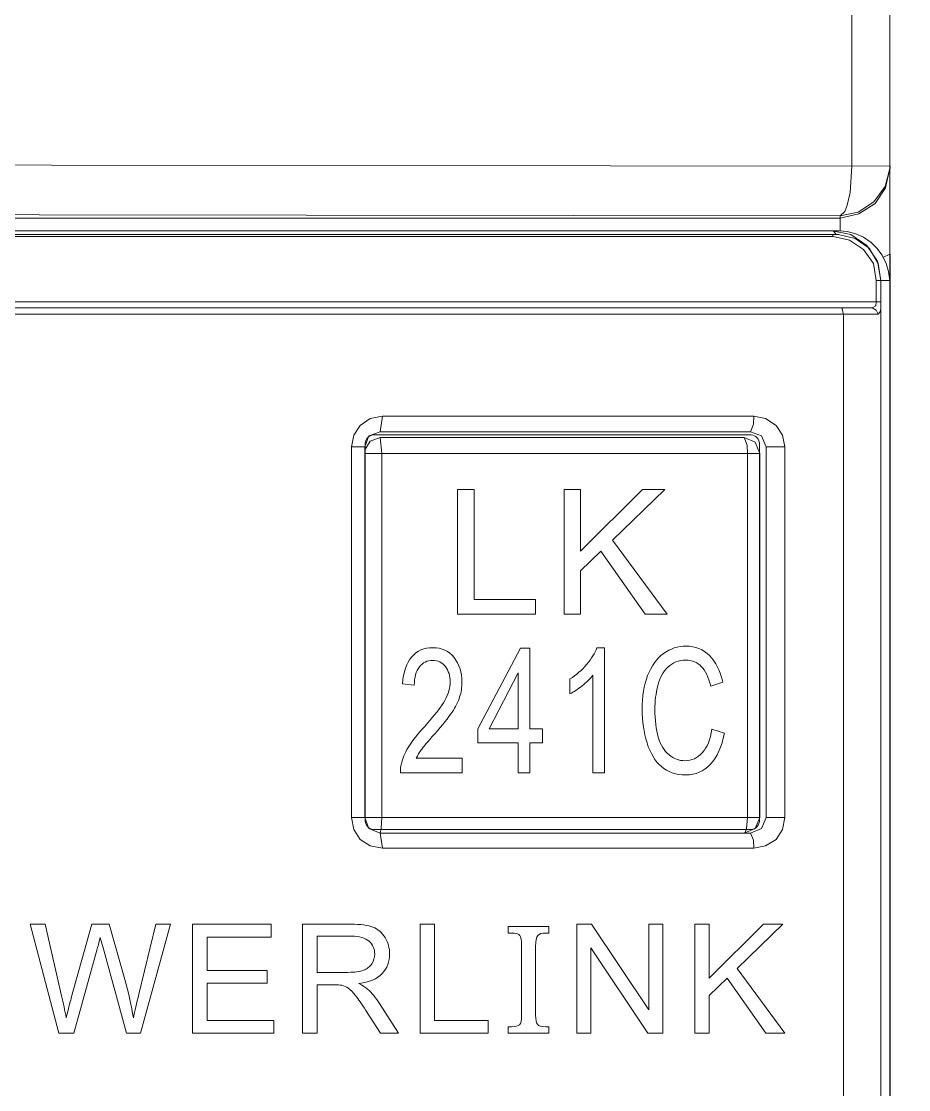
# Model space of a CAD drawing. Header units: millimetres. Extents: x 33157 to 59611, y -29750 to 1750.
# Drawn here: x 53969.92 to 53984.31, y -3122.74 to -3105.41 of the extents above; entities that cross this region are included whole.
import ezdxf

# ---------------------------------------------------------------- set-up
doc = ezdxf.new("R2010")
doc.units = ezdxf.units.MM
doc.layers.get('0').update_dxf_attribs({"lineweight": 18})

msp = doc.modelspace()

# ---------------------------------------------------------------- linework, layer by layer
at = {"lineweight": 9}
for p, q in [((53983.392, -3043.278), (53983.392, -3107.761)), ((53984.007, -3043.278), (53984.007, -3170.694)), ((53984.007, -3107.761), (53984.007, -3107.799)), ((53984.016, -3107.761), (53984.016, -3107.799)), ((53983.203, -3108.564), (53983.203, -3108.81)), ((53984.016, -3109.188), (53984.016, -3168.464)), ((53983.789, -3109.613), (53983.789, -3109.963)), ((53983.865, -3109.613), (53983.865, -3170.429)), ((53984.007, -3109.613), (53984.007, -3167.906)), ((53983.26, -3110.161), (53983.26, -3170.429)), ((53975.275, -3112.316), (53975.275, -3118.325)), ((53975.493, -3112.316), (53975.493, -3118.325)), ((53982.003, -3112.316), (53982.003, -3118.325)), ((53982.306, -3112.316), (53982.306, -3118.325)), ((53975.767, -3112.42), (53975.767, -3118.325)), ((53981.701, -3112.42), (53981.701, -3118.325)), ((53981.899, -3112.42), (53981.899, -3118.325))]:
    msp.add_line(p, q, dxfattribs=at)
msp.add_lwpolyline([(53984.007, -3170.487), (53992.5, -3170.487), (53992.5, -3047.493), (53984.007, -3047.493)], close=True, dxfattribs=at)
for points in [[(53965.873, -3107.742), (53965.873, -3107.742), (53984.007, -3107.761), (53984.007, -3107.761)], [(53983.203, -3108.564), (53983.203, -3108.564), (53965.873, -3108.545), (53965.873, -3108.545)], [(53983.203, -3108.602), (53983.203, -3108.602), (53952.247, -3108.602), (53952.247, -3108.602)], [(53948.581, -3108.81), (53948.581, -3108.81), (53983.185, -3108.81), (53983.185, -3108.81)], [(53948.666, -3108.867), (53948.666, -3108.867), (53983.081, -3108.867), (53983.081, -3108.867)], [(53983.1, -3108.819), (53983.1, -3108.819), (53983.071, -3108.81), (53983.071, -3108.81)], [(53983.081, -3108.867), (53983.081, -3108.867), (53983.109, -3108.867), (53983.109, -3108.867)], [(53983.09, -3108.904), (53983.09, -3108.904), (53983.081, -3108.867), (53983.081, -3108.867)], [(53983.137, -3108.867), (53983.137, -3108.867), (53983.1, -3108.819), (53983.1, -3108.819)], [(53983.109, -3108.867), (53983.109, -3108.867), (53983.137, -3108.867), (53983.137, -3108.867)], [(53983.175, -3108.867), (53983.175, -3108.867), (53983.137, -3108.867), (53983.137, -3108.867)], [(53983.09, -3108.904), (53983.09, -3108.904), (53948.656, -3108.904), (53948.656, -3108.904)], [(53983.893, -3109.245), (53983.893, -3109.245), (53984.007, -3109.188), (53984.007, -3109.188)], [(53983.789, -3109.613), (53983.789, -3109.613), (53984.007, -3109.613), (53984.007, -3109.613)], [(53947.948, -3109.963), (53947.948, -3109.963), (53983.865, -3109.963), (53983.865, -3109.963)], [(53948.023, -3110.057), (53948.023, -3110.057), (53983.723, -3110.057), (53983.723, -3110.057)], [(53983.232, -3110.057), (53983.232, -3110.057), (53983.26, -3110.161), (53983.26, -3110.161)], [(53947.929, -3110.161), (53947.929, -3110.161), (53983.818, -3110.161), (53983.818, -3110.161)], [(53975.776, -3111.815), (53975.776, -3111.815), (53975.738, -3112.07), (53975.738, -3112.07)], [(53975.776, -3111.815), (53975.776, -3111.815), (53981.805, -3111.815), (53981.805, -3111.815)], [(53975.738, -3112.07), (53975.738, -3112.07), (53981.748, -3112.07), (53981.748, -3112.07)], [(53981.644, -3112.164), (53981.644, -3112.164), (53975.738, -3112.164), (53975.738, -3112.164)], [(53975.767, -3112.42), (53975.767, -3112.42), (53975.738, -3112.164), (53975.738, -3112.164)], [(53975.275, -3112.316), (53975.275, -3112.316), (53975.493, -3112.316), (53975.493, -3112.316)], [(53982.306, -3112.316), (53982.306, -3112.316), (53982.003, -3112.316), (53982.003, -3112.316)], [(53975.493, -3112.42), (53975.493, -3112.42), (53981.899, -3112.42), (53981.899, -3112.42)], [(53975.275, -3118.325), (53975.275, -3118.325), (53975.493, -3118.325), (53975.493, -3118.325)], [(53975.493, -3118.325), (53975.493, -3118.325), (53981.899, -3118.325), (53981.899, -3118.325)], [(53975.767, -3118.325), (53975.767, -3118.325), (53975.757, -3118.505), (53975.757, -3118.505)], [(53981.701, -3118.325), (53981.701, -3118.325), (53981.682, -3118.505), (53981.682, -3118.505)], [(53982.306, -3118.325), (53982.306, -3118.325), (53982.003, -3118.325), (53982.003, -3118.325)], [(53981.748, -3118.581), (53981.748, -3118.581), (53975.738, -3118.581), (53975.738, -3118.581)], [(53975.738, -3118.581), (53975.738, -3118.581), (53981.644, -3118.581), (53981.644, -3118.581)], [(53975.757, -3118.505), (53975.757, -3118.505), (53975.738, -3118.581), (53975.738, -3118.581)], [(53975.776, -3118.826), (53975.776, -3118.826), (53975.738, -3118.581), (53975.738, -3118.581)], [(53981.663, -3118.571), (53981.663, -3118.571), (53981.644, -3118.581), (53981.644, -3118.581)], [(53981.682, -3118.505), (53981.682, -3118.505), (53981.663, -3118.571), (53981.663, -3118.571)], [(53981.805, -3118.826), (53981.805, -3118.826), (53975.776, -3118.826), (53975.776, -3118.826)], [(53981.805, -3118.826), (53981.805, -3118.826), (53975.776, -3118.826), (53975.776, -3118.826)]]:
    msp.add_open_spline(points, degree=3, dxfattribs=at)
for points, knots in [([(53983.203, -3108.602), (53983.203, -3108.602), (53983.506, -3108.536), (53983.506, -3108.536), (53983.506, -3108.536), (53983.77, -3108.366), (53983.77, -3108.366), (53983.77, -3108.366), (53983.94, -3108.111), (53983.94, -3108.111), (53983.94, -3108.111), (53984.007, -3107.799), (53984.007, -3107.799)], [0, 0, 0, 0, 153886.768024, 153886.768024, 153886.768024, 307773.536047, 307773.536047, 307773.536047, 461660.304071, 461660.304071, 461660.304071, 615547.072094, 615547.072094, 615547.072094, 615547.072094]), ([(53983.203, -3108.564), (53983.203, -3108.564), (53983.496, -3108.507), (53983.496, -3108.507), (53983.496, -3108.507), (53983.752, -3108.337), (53983.752, -3108.337), (53983.752, -3108.337), (53983.931, -3108.092), (53983.931, -3108.092), (53983.931, -3108.092), (53984.007, -3107.799), (53984.007, -3107.799)], [0, 0, 0, 0, 153886.71533, 153886.71533, 153886.71533, 307773.430661, 307773.430661, 307773.430661, 461660.145991, 461660.145991, 461660.145991, 615546.861322, 615546.861322, 615546.861322, 615546.861322]), ([(53983.392, -3107.761), (53983.392, -3107.761), (53983.364, -3108.186), (53983.364, -3108.186), (53983.364, -3108.186), (53983.317, -3108.394), (53983.317, -3108.394), (53983.317, -3108.394), (53983.279, -3108.498), (53983.279, -3108.498), (53983.279, -3108.498), (53983.203, -3108.564), (53983.203, -3108.564)], [0, 0, 0, 0, 153885.559858, 153885.559858, 153885.559858, 307771.119715, 307771.119715, 307771.119715, 461656.679573, 461656.679573, 461656.679573, 615542.23943, 615542.23943, 615542.23943, 615542.23943]), ([(53983.865, -3109.613), (53983.865, -3109.613), (53983.808, -3109.301), (53983.808, -3109.301), (53983.808, -3109.301), (53983.638, -3109.046), (53983.638, -3109.046), (53983.638, -3109.046), (53983.374, -3108.867), (53983.374, -3108.867), (53983.374, -3108.867), (53983.071, -3108.81), (53983.071, -3108.81)], [0, 0, 0, 0, 153887.811642, 153887.811642, 153887.811642, 307775.623284, 307775.623284, 307775.623284, 461663.434927, 461663.434927, 461663.434927, 615551.246569, 615551.246569, 615551.246569, 615551.246569]), ([(53983.175, -3108.867), (53983.175, -3108.867), (53983.449, -3108.933), (53983.449, -3108.933), (53983.449, -3108.933), (53983.676, -3109.093), (53983.676, -3109.093), (53983.676, -3109.093), (53983.818, -3109.339), (53983.818, -3109.339), (53983.818, -3109.339), (53983.865, -3109.613), (53983.865, -3109.613)], [0, 0, 0, 0, 153887.575957, 153887.575957, 153887.575957, 307775.151914, 307775.151914, 307775.151914, 461662.727872, 461662.727872, 461662.727872, 615550.303829, 615550.303829, 615550.303829, 615550.303829]), ([(53984.007, -3109.613), (53984.007, -3109.613), (53983.988, -3109.471), (53983.988, -3109.471), (53983.988, -3109.471), (53983.95, -3109.339), (53983.95, -3109.339), (53983.95, -3109.339), (53983.884, -3109.207), (53983.884, -3109.207), (53983.884, -3109.207), (53983.799, -3109.093), (53983.799, -3109.093), (53983.799, -3109.093), (53983.704, -3108.999), (53983.704, -3108.999), (53983.704, -3108.999), (53983.581, -3108.914), (53983.581, -3108.914), (53983.581, -3108.914), (53983.459, -3108.857), (53983.459, -3108.857), (53983.459, -3108.857), (53983.317, -3108.819), (53983.317, -3108.819), (53983.317, -3108.819), (53983.185, -3108.81), (53983.185, -3108.81)], [0, 0, 0, 0, 142790.803499, 142790.803499, 142790.803499, 285581.606998, 285581.606998, 285581.606998, 428372.410497, 428372.410497, 428372.410497, 571163.213996, 571163.213996, 571163.213996, 713954.017495, 713954.017495, 713954.017495, 856744.820994, 856744.820994, 856744.820994, 999535.624493, 999535.624493, 999535.624493, 1142326.427992, 1142326.427992, 1142326.427992, 1285117.231491, 1285117.231491, 1285117.231491, 1285117.231491]), ([(53983.789, -3109.613), (53983.789, -3109.613), (53983.742, -3109.339), (53983.742, -3109.339), (53983.742, -3109.339), (53983.581, -3109.112), (53983.581, -3109.112), (53983.581, -3109.112), (53983.355, -3108.961), (53983.355, -3108.961), (53983.355, -3108.961), (53983.09, -3108.904), (53983.09, -3108.904)], [0, 0, 0, 0, 153887.82809, 153887.82809, 153887.82809, 307775.65618, 307775.65618, 307775.65618, 461663.48427, 461663.48427, 461663.48427, 615551.31236, 615551.31236, 615551.31236, 615551.31236]), ([(53983.723, -3110.057), (53983.723, -3110.057), (53983.78, -3110.029), (53983.78, -3110.029), (53983.78, -3110.029), (53983.789, -3109.963), (53983.789, -3109.963)], [0, 0, 0, 0, 173549.033401, 173549.033401, 173549.033401, 347098.066801, 347098.066801, 347098.066801, 347098.066801]), ([(53983.723, -3110.057), (53983.723, -3110.057), (53983.789, -3110.095), (53983.789, -3110.095), (53983.789, -3110.095), (53983.818, -3110.161), (53983.818, -3110.161)], [0, 0, 0, 0, 173549.16034, 173549.16034, 173549.16034, 347098.32068, 347098.32068, 347098.32068, 347098.32068]), ([(53983.818, -3110.161), (53983.818, -3110.161), (53983.855, -3110.123), (53983.855, -3110.123), (53983.855, -3110.123), (53983.865, -3110.076), (53983.865, -3110.076), (53983.865, -3110.076), (53983.865, -3109.963), (53983.865, -3109.963)], [0, 0, 0, 0, 159915.575325, 159915.575325, 159915.575325, 319831.150649, 319831.150649, 319831.150649, 479746.725974, 479746.725974, 479746.725974, 479746.725974]), ([(53975.275, -3112.316), (53975.275, -3112.316), (53975.313, -3112.127), (53975.313, -3112.127), (53975.313, -3112.127), (53975.417, -3111.966), (53975.417, -3111.966), (53975.417, -3111.966), (53975.578, -3111.853), (53975.578, -3111.853), (53975.578, -3111.853), (53975.776, -3111.815), (53975.776, -3111.815)], [0, 0, 0, 0, 153869.65289, 153869.65289, 153869.65289, 307739.305779, 307739.305779, 307739.305779, 461608.958669, 461608.958669, 461608.958669, 615478.611559, 615478.611559, 615478.611559, 615478.611559]), ([(53981.805, -3111.815), (53981.805, -3111.815), (53981.795, -3111.947), (53981.795, -3111.947), (53981.795, -3111.947), (53981.748, -3112.07), (53981.748, -3112.07)], [0, 0, 0, 0, 173545.948819, 173545.948819, 173545.948819, 347091.897638, 347091.897638, 347091.897638, 347091.897638]), ([(53981.805, -3111.815), (53981.805, -3111.815), (53981.994, -3111.853), (53981.994, -3111.853), (53981.994, -3111.853), (53982.164, -3111.966), (53982.164, -3111.966), (53982.164, -3111.966), (53982.268, -3112.127), (53982.268, -3112.127), (53982.268, -3112.127), (53982.306, -3112.316), (53982.306, -3112.316)], [0, 0, 0, 0, 153887.936972, 153887.936972, 153887.936972, 307775.873943, 307775.873943, 307775.873943, 461663.810915, 461663.810915, 461663.810915, 615551.747887, 615551.747887, 615551.747887, 615551.747887]), ([(53975.738, -3112.07), (53975.738, -3112.07), (53975.559, -3112.136), (53975.559, -3112.136), (53975.559, -3112.136), (53975.493, -3112.316), (53975.493, -3112.316)], [0, 0, 0, 0, 173526.905329, 173526.905329, 173526.905329, 347053.810657, 347053.810657, 347053.810657, 347053.810657]), ([(53975.738, -3112.164), (53975.738, -3112.164), (53975.578, -3112.221), (53975.578, -3112.221), (53975.578, -3112.221), (53975.493, -3112.363), (53975.493, -3112.363)], [0, 0, 0, 0, 173527.10242, 173527.10242, 173527.10242, 347054.20484, 347054.20484, 347054.20484, 347054.20484]), ([(53981.899, -3112.42), (53981.899, -3112.42), (53981.824, -3112.24), (53981.824, -3112.24), (53981.824, -3112.24), (53981.644, -3112.164), (53981.644, -3112.164)], [0, 0, 0, 0, 173546.529439, 173546.529439, 173546.529439, 347093.058879, 347093.058879, 347093.058879, 347093.058879]), ([(53981.701, -3112.42), (53981.701, -3112.42), (53981.692, -3112.287), (53981.692, -3112.287), (53981.692, -3112.287), (53981.644, -3112.164), (53981.644, -3112.164)], [0, 0, 0, 0, 173546.291655, 173546.291655, 173546.291655, 347092.58331, 347092.58331, 347092.58331, 347092.58331]), ([(53982.003, -3112.316), (53982.003, -3112.316), (53981.928, -3112.136), (53981.928, -3112.136), (53981.928, -3112.136), (53981.748, -3112.07), (53981.748, -3112.07)], [0, 0, 0, 0, 173546.680956, 173546.680956, 173546.680956, 347093.361912, 347093.361912, 347093.361912, 347093.361912]), ([(53975.776, -3118.826), (53975.776, -3118.826), (53975.578, -3118.788), (53975.578, -3118.788), (53975.578, -3118.788), (53975.417, -3118.684), (53975.417, -3118.684), (53975.417, -3118.684), (53975.313, -3118.524), (53975.313, -3118.524), (53975.313, -3118.524), (53975.275, -3118.325), (53975.275, -3118.325)], [0, 0, 0, 0, 153879.72709, 153879.72709, 153879.72709, 307759.45418, 307759.45418, 307759.45418, 461639.181271, 461639.181271, 461639.181271, 615518.908361, 615518.908361, 615518.908361, 615518.908361]), ([(53975.493, -3118.325), (53975.493, -3118.325), (53975.559, -3118.505), (53975.559, -3118.505), (53975.559, -3118.505), (53975.738, -3118.581), (53975.738, -3118.581)], [0, 0, 0, 0, 173537.568579, 173537.568579, 173537.568579, 347075.137157, 347075.137157, 347075.137157, 347075.137157]), ([(53981.644, -3118.581), (53981.644, -3118.581), (53981.824, -3118.505), (53981.824, -3118.505), (53981.824, -3118.505), (53981.899, -3118.325), (53981.899, -3118.325)], [0, 0, 0, 0, 173557.023983, 173557.023983, 173557.023983, 347114.047967, 347114.047967, 347114.047967, 347114.047967]), ([(53981.748, -3118.581), (53981.748, -3118.581), (53981.928, -3118.505), (53981.928, -3118.505), (53981.928, -3118.505), (53982.003, -3118.325), (53982.003, -3118.325)], [0, 0, 0, 0, 173557.348085, 173557.348085, 173557.348085, 347114.696171, 347114.696171, 347114.696171, 347114.696171]), ([(53982.306, -3118.325), (53982.306, -3118.325), (53982.268, -3118.524), (53982.268, -3118.524), (53982.268, -3118.524), (53982.164, -3118.684), (53982.164, -3118.684), (53982.164, -3118.684), (53981.994, -3118.788), (53981.994, -3118.788), (53981.994, -3118.788), (53981.805, -3118.826), (53981.805, -3118.826)], [0, 0, 0, 0, 153898.018252, 153898.018252, 153898.018252, 307796.036503, 307796.036503, 307796.036503, 461694.054755, 461694.054755, 461694.054755, 615592.073007, 615592.073007, 615592.073007, 615592.073007]), ([(53981.805, -3118.826), (53981.805, -3118.826), (53981.795, -3118.694), (53981.795, -3118.694), (53981.795, -3118.694), (53981.748, -3118.581), (53981.748, -3118.581)], [0, 0, 0, 0, 173557.410301, 173557.410301, 173557.410301, 347114.820603, 347114.820603, 347114.820603, 347114.820603])]:
    msp.add_open_spline(points, degree=3, knots=knots, dxfattribs=at)
for points, knots in [([(53975.633, -3112.121), (53975.633, -3112.121), (53981.759, -3112.121), (53981.759, -3112.121), (53981.834, -3112.121), (53981.896, -3112.192), (53981.896, -3112.28), (53981.896, -3112.28), (53981.896, -3118.361), (53981.896, -3118.361), (53981.896, -3118.449), (53981.834, -3118.521), (53981.759, -3118.521), (53981.759, -3118.521), (53975.633, -3118.521), (53975.633, -3118.521), (53975.558, -3118.521), (53975.496, -3118.449), (53975.496, -3118.361), (53975.496, -3118.361), (53975.496, -3112.28), (53975.496, -3112.28), (53975.496, -3112.192), (53975.558, -3112.121), (53975.633, -3112.121)], [0, 0, 0, 0, 144043.67161, 144043.67161, 144043.67161, 288087.34322, 288087.34322, 288087.34322, 432131.014829, 432131.014829, 432131.014829, 576174.686439, 576174.686439, 576174.686439, 720218.358049, 720218.358049, 720218.358049, 864262.029659, 864262.029659, 864262.029659, 1008305.701269, 1008305.701269, 1008305.701269, 1152349.372878, 1152349.372878, 1152349.372878, 1152349.372878]), ([(53976.997, -3115.027), (53976.997, -3115.027), (53976.997, -3113.006), (53976.997, -3113.006), (53976.997, -3113.006), (53977.266, -3113.006), (53977.266, -3113.006), (53977.266, -3113.006), (53977.266, -3114.79), (53977.266, -3114.79), (53977.266, -3114.79), (53978.259, -3114.79), (53978.259, -3114.79), (53978.259, -3114.79), (53978.259, -3115.027), (53978.259, -3115.027), (53978.259, -3115.027), (53976.997, -3115.027), (53976.997, -3115.027)], [0, 0, 0, 0, 147322.387958, 147322.387958, 147322.387958, 294644.775916, 294644.775916, 294644.775916, 441967.163873, 441967.163873, 441967.163873, 589289.551831, 589289.551831, 589289.551831, 736611.939789, 736611.939789, 736611.939789, 883934.327747, 883934.327747, 883934.327747, 883934.327747]), ([(53978.724, -3115.027), (53978.724, -3115.027), (53978.724, -3113.006), (53978.724, -3113.006), (53978.724, -3113.006), (53978.992, -3113.006), (53978.992, -3113.006), (53978.992, -3113.006), (53978.992, -3114.008), (53978.992, -3114.008), (53978.992, -3114.008), (53979.996, -3113.006), (53979.996, -3113.006), (53979.996, -3113.006), (53980.358, -3113.006), (53980.358, -3113.006), (53980.358, -3113.006), (53979.51, -3113.826), (53979.51, -3113.826), (53979.51, -3113.826), (53980.395, -3115.027), (53980.395, -3115.027), (53980.395, -3115.027), (53980.042, -3115.027), (53980.042, -3115.027), (53980.042, -3115.027), (53979.323, -3114.007), (53979.323, -3114.007), (53979.323, -3114.007), (53978.992, -3114.327), (53978.992, -3114.327), (53978.992, -3114.327), (53978.992, -3115.027), (53978.992, -3115.027), (53978.992, -3115.027), (53978.724, -3115.027), (53978.724, -3115.027)], [0, 0, 0, 0, 140772.494865, 140772.494865, 140772.494865, 281544.989731, 281544.989731, 281544.989731, 422317.484596, 422317.484596, 422317.484596, 563089.979462, 563089.979462, 563089.979462, 703862.474327, 703862.474327, 703862.474327, 844634.969192, 844634.969192, 844634.969192, 985407.464058, 985407.464058, 985407.464058, 1126179.958923, 1126179.958923, 1126179.958923, 1266952.453789, 1266952.453789, 1266952.453789, 1407724.948654, 1407724.948654, 1407724.948654, 1548497.443519, 1548497.443519, 1548497.443519, 1689269.938385, 1689269.938385, 1689269.938385, 1689269.938385]), ([(53979.378, -3117.601), (53979.378, -3117.601), (53979.192, -3117.601), (53979.192, -3117.601), (53979.192, -3117.601), (53979.192, -3116.019), (53979.192, -3116.019), (53979.147, -3116.077), (53979.088, -3116.134), (53979.016, -3116.191), (53978.943, -3116.248), (53978.878, -3116.29), (53978.82, -3116.319), (53978.82, -3116.319), (53978.82, -3116.079), (53978.82, -3116.079), (53978.924, -3116.014), (53979.015, -3115.935), (53979.093, -3115.842), (53979.17, -3115.749), (53979.226, -3115.659), (53979.258, -3115.572), (53979.258, -3115.572), (53979.378, -3115.572), (53979.378, -3115.572), (53979.378, -3115.572), (53979.378, -3117.601), (53979.378, -3117.601)], [0, 0, 0, 0, 142786.493151, 142786.493151, 142786.493151, 285572.986303, 285572.986303, 285572.986303, 428359.479454, 428359.479454, 428359.479454, 571145.972605, 571145.972605, 571145.972605, 713932.465756, 713932.465756, 713932.465756, 856718.958908, 856718.958908, 856718.958908, 999505.452059, 999505.452059, 999505.452059, 1142291.94521, 1142291.94521, 1142291.94521, 1285078.438362, 1285078.438362, 1285078.438362, 1285078.438362]), ([(53977.07, -3117.364), (53977.07, -3117.364), (53977.07, -3117.601), (53977.07, -3117.601), (53977.07, -3117.601), (53976.068, -3117.601), (53976.068, -3117.601), (53976.067, -3117.541), (53976.074, -3117.484), (53976.09, -3117.428), (53976.116, -3117.337), (53976.157, -3117.248), (53976.214, -3117.16), (53976.27, -3117.072), (53976.351, -3116.97), (53976.457, -3116.855), (53976.62, -3116.675), (53976.732, -3116.532), (53976.79, -3116.427), (53976.848, -3116.321), (53976.877, -3116.222), (53976.877, -3116.128), (53976.877, -3116.029), (53976.851, -3115.947), (53976.798, -3115.879), (53976.745, -3115.812), (53976.676, -3115.778), (53976.592, -3115.778), (53976.502, -3115.778), (53976.43, -3115.813), (53976.376, -3115.885), (53976.322, -3115.956), (53976.295, -3116.055), (53976.294, -3116.181), (53976.294, -3116.181), (53976.104, -3116.156), (53976.104, -3116.156), (53976.117, -3115.966), (53976.167, -3115.821), (53976.252, -3115.721), (53976.337, -3115.622), (53976.452, -3115.572), (53976.596, -3115.572), (53976.741, -3115.572), (53976.856, -3115.625), (53976.94, -3115.733), (53977.025, -3115.841), (53977.068, -3115.974), (53977.068, -3116.133), (53977.068, -3116.214), (53977.055, -3116.294), (53977.03, -3116.372), (53977.006, -3116.45), (53976.964, -3116.533), (53976.907, -3116.619), (53976.849, -3116.705), (53976.754, -3116.824), (53976.621, -3116.975), (53976.509, -3117.1), (53976.437, -3117.185), (53976.406, -3117.229), (53976.374, -3117.274), (53976.348, -3117.319), (53976.327, -3117.364), (53976.327, -3117.364), (53977.07, -3117.364), (53977.07, -3117.364)], [0, 0, 0, 0, 137792.331832, 137792.331832, 137792.331832, 275584.663664, 275584.663664, 275584.663664, 413376.995496, 413376.995496, 413376.995496, 551169.327328, 551169.327328, 551169.327328, 688961.65916, 688961.65916, 688961.65916, 826753.990992, 826753.990992, 826753.990992, 964546.322824, 964546.322824, 964546.322824, 1102338.654656, 1102338.654656, 1102338.654656, 1240130.986489, 1240130.986489, 1240130.986489, 1377923.318321, 1377923.318321, 1377923.318321, 1515715.650153, 1515715.650153, 1515715.650153, 1653507.981985, 1653507.981985, 1653507.981985, 1791300.313817, 1791300.313817, 1791300.313817, 1929092.645649, 1929092.645649, 1929092.645649, 2066884.977481, 2066884.977481, 2066884.977481, 2204677.309313, 2204677.309313, 2204677.309313, 2342469.641145, 2342469.641145, 2342469.641145, 2480261.972977, 2480261.972977, 2480261.972977, 2618054.304809, 2618054.304809, 2618054.304809, 2755846.636641, 2755846.636641, 2755846.636641, 2893638.968473, 2893638.968473, 2893638.968473, 3031431.300305, 3031431.300305, 3031431.300305, 3031431.300305]), ([(53977.982, -3117.601), (53977.982, -3117.601), (53977.982, -3117.118), (53977.982, -3117.118), (53977.982, -3117.118), (53977.325, -3117.118), (53977.325, -3117.118), (53977.325, -3117.118), (53977.325, -3116.89), (53977.325, -3116.89), (53977.325, -3116.89), (53978.016, -3115.58), (53978.016, -3115.58), (53978.016, -3115.58), (53978.168, -3115.58), (53978.168, -3115.58), (53978.168, -3115.58), (53978.168, -3116.89), (53978.168, -3116.89), (53978.168, -3116.89), (53978.373, -3116.89), (53978.373, -3116.89), (53978.373, -3116.89), (53978.373, -3117.118), (53978.373, -3117.118), (53978.373, -3117.118), (53978.168, -3117.118), (53978.168, -3117.118), (53978.168, -3117.118), (53978.168, -3117.601), (53978.168, -3117.601), (53978.168, -3117.601), (53977.982, -3117.601), (53977.982, -3117.601)], [0, 0, 0, 0, 141226.554711, 141226.554711, 141226.554711, 282453.109421, 282453.109421, 282453.109421, 423679.664132, 423679.664132, 423679.664132, 564906.218843, 564906.218843, 564906.218843, 706132.773553, 706132.773553, 706132.773553, 847359.328264, 847359.328264, 847359.328264, 988585.882975, 988585.882975, 988585.882975, 1129812.437685, 1129812.437685, 1129812.437685, 1271038.992396, 1271038.992396, 1271038.992396, 1412265.547107, 1412265.547107, 1412265.547107, 1553492.101818, 1553492.101818, 1553492.101818, 1553492.101818]), ([(53981.124, -3116.892), (53981.124, -3116.892), (53981.325, -3116.96), (53981.325, -3116.96), (53981.283, -3117.179), (53981.208, -3117.346), (53981.099, -3117.462), (53980.99, -3117.577), (53980.857, -3117.635), (53980.7, -3117.635), (53980.537, -3117.635), (53980.405, -3117.591), (53980.303, -3117.502), (53980.2, -3117.413), (53980.123, -3117.285), (53980.07, -3117.117), (53980.017, -3116.948), (53979.99, -3116.768), (53979.99, -3116.575), (53979.99, -3116.365), (53980.02, -3116.182), (53980.08, -3116.025), (53980.14, -3115.868), (53980.226, -3115.749), (53980.337, -3115.668), (53980.448, -3115.587), (53980.57, -3115.546), (53980.703, -3115.546), (53980.854, -3115.546), (53980.982, -3115.598), (53981.084, -3115.701), (53981.187, -3115.804), (53981.259, -3115.948), (53981.3, -3116.134), (53981.3, -3116.134), (53981.103, -3116.196), (53981.103, -3116.196), (53981.068, -3116.05), (53981.017, -3115.942), (53980.951, -3115.876), (53980.884, -3115.808), (53980.8, -3115.775), (53980.699, -3115.775), (53980.584, -3115.775), (53980.486, -3115.812), (53980.409, -3115.886), (53980.331, -3115.961), (53980.276, -3116.061), (53980.245, -3116.186), (53980.213, -3116.312), (53980.197, -3116.441), (53980.197, -3116.574), (53980.197, -3116.746), (53980.216, -3116.896), (53980.253, -3117.024), (53980.29, -3117.152), (53980.348, -3117.248), (53980.427, -3117.311), (53980.506, -3117.375), (53980.591, -3117.406), (53980.683, -3117.406), (53980.795, -3117.406), (53980.89, -3117.363), (53980.967, -3117.277), (53981.045, -3117.19), (53981.097, -3117.062), (53981.124, -3116.892)], [0, 0, 0, 0, 137801.980729, 137801.980729, 137801.980729, 275603.961458, 275603.961458, 275603.961458, 413405.942186, 413405.942186, 413405.942186, 551207.922915, 551207.922915, 551207.922915, 689009.903644, 689009.903644, 689009.903644, 826811.884373, 826811.884373, 826811.884373, 964613.865101, 964613.865101, 964613.865101, 1102415.84583, 1102415.84583, 1102415.84583, 1240217.826559, 1240217.826559, 1240217.826559, 1378019.807288, 1378019.807288, 1378019.807288, 1515821.788016, 1515821.788016, 1515821.788016, 1653623.768745, 1653623.768745, 1653623.768745, 1791425.749474, 1791425.749474, 1791425.749474, 1929227.730203, 1929227.730203, 1929227.730203, 2067029.710931, 2067029.710931, 2067029.710931, 2204831.69166, 2204831.69166, 2204831.69166, 2342633.672389, 2342633.672389, 2342633.672389, 2480435.653118, 2480435.653118, 2480435.653118, 2618237.633846, 2618237.633846, 2618237.633846, 2756039.614575, 2756039.614575, 2756039.614575, 2893841.595304, 2893841.595304, 2893841.595304, 3031643.576033, 3031643.576033, 3031643.576033, 3031643.576033]), ([(53977.982, -3116.89), (53977.982, -3116.89), (53977.982, -3115.98), (53977.982, -3115.98), (53977.982, -3115.98), (53977.508, -3116.89), (53977.508, -3116.89), (53977.508, -3116.89), (53977.982, -3116.89), (53977.982, -3116.89)], [0, 0, 0, 0, 159905.194327, 159905.194327, 159905.194327, 319810.388654, 319810.388654, 319810.388654, 479715.582981, 479715.582981, 479715.582981, 479715.582981]), ([(53974.481, -3121.826), (53974.481, -3121.826), (53974.481, -3120.058), (53974.481, -3120.058), (53974.481, -3120.058), (53975.265, -3120.058), (53975.265, -3120.058), (53975.422, -3120.058), (53975.542, -3120.074), (53975.624, -3120.106), (53975.706, -3120.138), (53975.771, -3120.194), (53975.82, -3120.274), (53975.869, -3120.354), (53975.894, -3120.443), (53975.894, -3120.54), (53975.894, -3120.666), (53975.853, -3120.772), (53975.772, -3120.858), (53975.691, -3120.944), (53975.566, -3120.998), (53975.396, -3121.021), (53975.458, -3121.051), (53975.505, -3121.081), (53975.537, -3121.11), (53975.605, -3121.172), (53975.67, -3121.251), (53975.731, -3121.345), (53975.731, -3121.345), (53976.036, -3121.826), (53976.036, -3121.826), (53976.036, -3121.826), (53975.744, -3121.826), (53975.744, -3121.826), (53975.744, -3121.826), (53975.51, -3121.459), (53975.51, -3121.459), (53975.442, -3121.352), (53975.386, -3121.271), (53975.342, -3121.214), (53975.298, -3121.158), (53975.258, -3121.119), (53975.223, -3121.096), (53975.189, -3121.074), (53975.153, -3121.058), (53975.116, -3121.049), (53975.09, -3121.044), (53975.047, -3121.041), (53974.986, -3121.041), (53974.986, -3121.041), (53974.716, -3121.041), (53974.716, -3121.041), (53974.716, -3121.041), (53974.716, -3121.826), (53974.716, -3121.826), (53974.716, -3121.826), (53974.481, -3121.826), (53974.481, -3121.826)], [0, 0, 0, 0, 138275.072004, 138275.072004, 138275.072004, 276550.144008, 276550.144008, 276550.144008, 414825.216012, 414825.216012, 414825.216012, 553100.288016, 553100.288016, 553100.288016, 691375.36002, 691375.36002, 691375.36002, 829650.432024, 829650.432024, 829650.432024, 967925.504028, 967925.504028, 967925.504028, 1106200.576031, 1106200.576031, 1106200.576031, 1244475.648035, 1244475.648035, 1244475.648035, 1382750.720039, 1382750.720039, 1382750.720039, 1521025.792043, 1521025.792043, 1521025.792043, 1659300.864047, 1659300.864047, 1659300.864047, 1797575.936051, 1797575.936051, 1797575.936051, 1935851.008055, 1935851.008055, 1935851.008055, 2074126.080059, 2074126.080059, 2074126.080059, 2212401.152063, 2212401.152063, 2212401.152063, 2350676.224067, 2350676.224067, 2350676.224067, 2488951.296071, 2488951.296071, 2488951.296071, 2627226.368075, 2627226.368075, 2627226.368075, 2627226.368075]), ([(53970.529, -3121.826), (53970.529, -3121.826), (53970.063, -3120.058), (53970.063, -3120.058), (53970.063, -3120.058), (53970.306, -3120.058), (53970.306, -3120.058), (53970.306, -3120.058), (53970.571, -3121.218), (53970.571, -3121.218), (53970.6, -3121.339), (53970.626, -3121.46), (53970.647, -3121.579), (53970.694, -3121.391), (53970.721, -3121.282), (53970.729, -3121.253), (53970.729, -3121.253), (53971.063, -3120.058), (53971.063, -3120.058), (53971.063, -3120.058), (53971.345, -3120.058), (53971.345, -3120.058), (53971.345, -3120.058), (53971.599, -3120.954), (53971.599, -3120.954), (53971.661, -3121.176), (53971.707, -3121.384), (53971.736, -3121.579), (53971.76, -3121.468), (53971.79, -3121.34), (53971.827, -3121.195), (53971.827, -3121.195), (53972.103, -3120.058), (53972.103, -3120.058), (53972.103, -3120.058), (53972.338, -3120.058), (53972.338, -3120.058), (53972.338, -3120.058), (53971.854, -3121.826), (53971.854, -3121.826), (53971.854, -3121.826), (53971.626, -3121.826), (53971.626, -3121.826), (53971.626, -3121.826), (53971.255, -3120.479), (53971.255, -3120.479), (53971.224, -3120.367), (53971.205, -3120.297), (53971.198, -3120.272), (53971.178, -3120.353), (53971.16, -3120.422), (53971.144, -3120.479), (53971.144, -3120.479), (53970.773, -3121.826), (53970.773, -3121.826), (53970.773, -3121.826), (53970.529, -3121.826), (53970.529, -3121.826)], [0, 0, 0, 0, 138262.190123, 138262.190123, 138262.190123, 276524.380246, 276524.380246, 276524.380246, 414786.570369, 414786.570369, 414786.570369, 553048.760491, 553048.760491, 553048.760491, 691310.950614, 691310.950614, 691310.950614, 829573.140737, 829573.140737, 829573.140737, 967835.33086, 967835.33086, 967835.33086, 1106097.520983, 1106097.520983, 1106097.520983, 1244359.711106, 1244359.711106, 1244359.711106, 1382621.901229, 1382621.901229, 1382621.901229, 1520884.091352, 1520884.091352, 1520884.091352, 1659146.281474, 1659146.281474, 1659146.281474, 1797408.471597, 1797408.471597, 1797408.471597, 1935670.66172, 1935670.66172, 1935670.66172, 2073932.851843, 2073932.851843, 2073932.851843, 2212195.041966, 2212195.041966, 2212195.041966, 2350457.232089, 2350457.232089, 2350457.232089, 2488719.422212, 2488719.422212, 2488719.422212, 2626981.612335, 2626981.612335, 2626981.612335, 2626981.612335]), ([(53972.697, -3121.826), (53972.697, -3121.826), (53972.697, -3120.058), (53972.697, -3120.058), (53972.697, -3120.058), (53973.973, -3120.058), (53973.973, -3120.058), (53973.973, -3120.058), (53973.973, -3120.266), (53973.973, -3120.266), (53973.973, -3120.266), (53972.931, -3120.266), (53972.931, -3120.266), (53972.931, -3120.266), (53972.931, -3120.809), (53972.931, -3120.809), (53972.931, -3120.809), (53973.907, -3120.809), (53973.907, -3120.809), (53973.907, -3120.809), (53973.907, -3121.016), (53973.907, -3121.016), (53973.907, -3121.016), (53972.931, -3121.016), (53972.931, -3121.016), (53972.931, -3121.016), (53972.931, -3121.619), (53972.931, -3121.619), (53972.931, -3121.619), (53974.015, -3121.619), (53974.015, -3121.619), (53974.015, -3121.619), (53974.015, -3121.826), (53974.015, -3121.826), (53974.015, -3121.826), (53972.697, -3121.826), (53972.697, -3121.826)], [0, 0, 0, 0, 140766.804557, 140766.804557, 140766.804557, 281533.609114, 281533.609114, 281533.609114, 422300.413672, 422300.413672, 422300.413672, 563067.218229, 563067.218229, 563067.218229, 703834.022786, 703834.022786, 703834.022786, 844600.827343, 844600.827343, 844600.827343, 985367.6319, 985367.6319, 985367.6319, 1126134.436458, 1126134.436458, 1126134.436458, 1266901.241015, 1266901.241015, 1266901.241015, 1407668.045572, 1407668.045572, 1407668.045572, 1548434.850129, 1548434.850129, 1548434.850129, 1689201.654687, 1689201.654687, 1689201.654687, 1689201.654687]), ([(53976.387, -3121.826), (53976.387, -3121.826), (53976.387, -3120.058), (53976.387, -3120.058), (53976.387, -3120.058), (53976.621, -3120.058), (53976.621, -3120.058), (53976.621, -3120.058), (53976.621, -3121.619), (53976.621, -3121.619), (53976.621, -3121.619), (53977.491, -3121.619), (53977.491, -3121.619), (53977.491, -3121.619), (53977.491, -3121.826), (53977.491, -3121.826), (53977.491, -3121.826), (53976.387, -3121.826), (53976.387, -3121.826)], [0, 0, 0, 0, 147330.981141, 147330.981141, 147330.981141, 294661.962281, 294661.962281, 294661.962281, 441992.943422, 441992.943422, 441992.943422, 589323.924562, 589323.924562, 589323.924562, 736654.905703, 736654.905703, 736654.905703, 883985.886843, 883985.886843, 883985.886843, 883985.886843]), ([(53977.819, -3120.097), (53977.819, -3120.097), (53978.479, -3120.097), (53978.479, -3120.097), (53978.479, -3120.097), (53978.479, -3120.201), (53978.479, -3120.201), (53978.479, -3120.201), (53978.428, -3120.201), (53978.428, -3120.201), (53978.366, -3120.201), (53978.322, -3120.214), (53978.299, -3120.24), (53978.275, -3120.266), (53978.263, -3120.326), (53978.263, -3120.419), (53978.263, -3120.419), (53978.263, -3121.534), (53978.263, -3121.534), (53978.263, -3121.605), (53978.272, -3121.655), (53978.291, -3121.682), (53978.31, -3121.709), (53978.355, -3121.722), (53978.428, -3121.722), (53978.428, -3121.722), (53978.479, -3121.722), (53978.479, -3121.722), (53978.479, -3121.722), (53978.479, -3121.826), (53978.479, -3121.826), (53978.479, -3121.826), (53977.819, -3121.826), (53977.819, -3121.826), (53977.819, -3121.826), (53977.819, -3121.722), (53977.819, -3121.722), (53977.819, -3121.722), (53977.872, -3121.722), (53977.872, -3121.722), (53977.935, -3121.722), (53977.977, -3121.711), (53978, -3121.689), (53978.023, -3121.667), (53978.035, -3121.616), (53978.035, -3121.534), (53978.035, -3121.534), (53978.035, -3120.394), (53978.035, -3120.394), (53978.035, -3120.318), (53978.025, -3120.266), (53978.007, -3120.24), (53977.988, -3120.214), (53977.943, -3120.201), (53977.872, -3120.201), (53977.872, -3120.201), (53977.819, -3120.201), (53977.819, -3120.201), (53977.819, -3120.201), (53977.819, -3120.097), (53977.819, -3120.097)], [0, 0, 0, 0, 138161.366068, 138161.366068, 138161.366068, 276322.732135, 276322.732135, 276322.732135, 414484.098203, 414484.098203, 414484.098203, 552645.464271, 552645.464271, 552645.464271, 690806.830339, 690806.830339, 690806.830339, 828968.196406, 828968.196406, 828968.196406, 967129.562474, 967129.562474, 967129.562474, 1105290.928542, 1105290.928542, 1105290.928542, 1243452.294609, 1243452.294609, 1243452.294609, 1381613.660677, 1381613.660677, 1381613.660677, 1519775.026745, 1519775.026745, 1519775.026745, 1657936.392813, 1657936.392813, 1657936.392813, 1796097.75888, 1796097.75888, 1796097.75888, 1934259.124948, 1934259.124948, 1934259.124948, 2072420.491016, 2072420.491016, 2072420.491016, 2210581.857083, 2210581.857083, 2210581.857083, 2348743.223151, 2348743.223151, 2348743.223151, 2486904.589219, 2486904.589219, 2486904.589219, 2625065.955286, 2625065.955286, 2625065.955286, 2763227.321354, 2763227.321354, 2763227.321354, 2763227.321354]), ([(53978.931, -3121.826), (53978.931, -3121.826), (53978.931, -3120.058), (53978.931, -3120.058), (53978.931, -3120.058), (53979.171, -3120.058), (53979.171, -3120.058), (53979.171, -3120.058), (53980.099, -3121.446), (53980.099, -3121.446), (53980.099, -3121.446), (53980.099, -3120.058), (53980.099, -3120.058), (53980.099, -3120.058), (53980.324, -3120.058), (53980.324, -3120.058), (53980.324, -3120.058), (53980.324, -3121.826), (53980.324, -3121.826), (53980.324, -3121.826), (53980.083, -3121.826), (53980.083, -3121.826), (53980.083, -3121.826), (53979.156, -3120.439), (53979.156, -3120.439), (53979.156, -3120.439), (53979.156, -3121.826), (53979.156, -3121.826), (53979.156, -3121.826), (53978.931, -3121.826), (53978.931, -3121.826)], [0, 0, 0, 0, 142093.935089, 142093.935089, 142093.935089, 284187.870177, 284187.870177, 284187.870177, 426281.805266, 426281.805266, 426281.805266, 568375.740355, 568375.740355, 568375.740355, 710469.675443, 710469.675443, 710469.675443, 852563.610532, 852563.610532, 852563.610532, 994657.545621, 994657.545621, 994657.545621, 1136751.480709, 1136751.480709, 1136751.480709, 1278845.415798, 1278845.415798, 1278845.415798, 1420939.350887, 1420939.350887, 1420939.350887, 1420939.350887]), ([(53980.844, -3121.826), (53980.844, -3121.826), (53980.844, -3120.058), (53980.844, -3120.058), (53980.844, -3120.058), (53981.079, -3120.058), (53981.079, -3120.058), (53981.079, -3120.058), (53981.079, -3120.935), (53981.079, -3120.935), (53981.079, -3120.935), (53981.957, -3120.058), (53981.957, -3120.058), (53981.957, -3120.058), (53982.274, -3120.058), (53982.274, -3120.058), (53982.274, -3120.058), (53981.532, -3120.775), (53981.532, -3120.775), (53981.532, -3120.775), (53982.306, -3121.826), (53982.306, -3121.826), (53982.306, -3121.826), (53981.997, -3121.826), (53981.997, -3121.826), (53981.997, -3121.826), (53981.368, -3120.934), (53981.368, -3120.934), (53981.368, -3120.934), (53981.079, -3121.214), (53981.079, -3121.214), (53981.079, -3121.214), (53981.079, -3121.826), (53981.079, -3121.826), (53981.079, -3121.826), (53980.844, -3121.826), (53980.844, -3121.826)], [0, 0, 0, 0, 140787.850294, 140787.850294, 140787.850294, 281575.700588, 281575.700588, 281575.700588, 422363.550882, 422363.550882, 422363.550882, 563151.401176, 563151.401176, 563151.401176, 703939.25147, 703939.25147, 703939.25147, 844727.101764, 844727.101764, 844727.101764, 985514.952058, 985514.952058, 985514.952058, 1126302.802352, 1126302.802352, 1126302.802352, 1267090.652646, 1267090.652646, 1267090.652646, 1407878.50294, 1407878.50294, 1407878.50294, 1548666.353234, 1548666.353234, 1548666.353234, 1689454.203528, 1689454.203528, 1689454.203528, 1689454.203528]), ([(53974.716, -3120.839), (53974.716, -3120.839), (53975.218, -3120.839), (53975.218, -3120.839), (53975.325, -3120.839), (53975.408, -3120.828), (53975.468, -3120.805), (53975.528, -3120.784), (53975.574, -3120.748), (53975.605, -3120.699), (53975.636, -3120.651), (53975.652, -3120.598), (53975.652, -3120.541), (53975.652, -3120.457), (53975.621, -3120.388), (53975.561, -3120.334), (53975.5, -3120.28), (53975.405, -3120.253), (53975.275, -3120.253), (53975.275, -3120.253), (53974.716, -3120.253), (53974.716, -3120.253), (53974.716, -3120.253), (53974.716, -3120.839), (53974.716, -3120.839)], [0, 0, 0, 0, 144052.605608, 144052.605608, 144052.605608, 288105.211216, 288105.211216, 288105.211216, 432157.816824, 432157.816824, 432157.816824, 576210.422432, 576210.422432, 576210.422432, 720263.028039, 720263.028039, 720263.028039, 864315.633647, 864315.633647, 864315.633647, 1008368.239255, 1008368.239255, 1008368.239255, 1152420.844863, 1152420.844863, 1152420.844863, 1152420.844863])]:
    msp.add_open_spline(points, degree=3, knots=knots)

doc.saveas('drawing.dxf')
